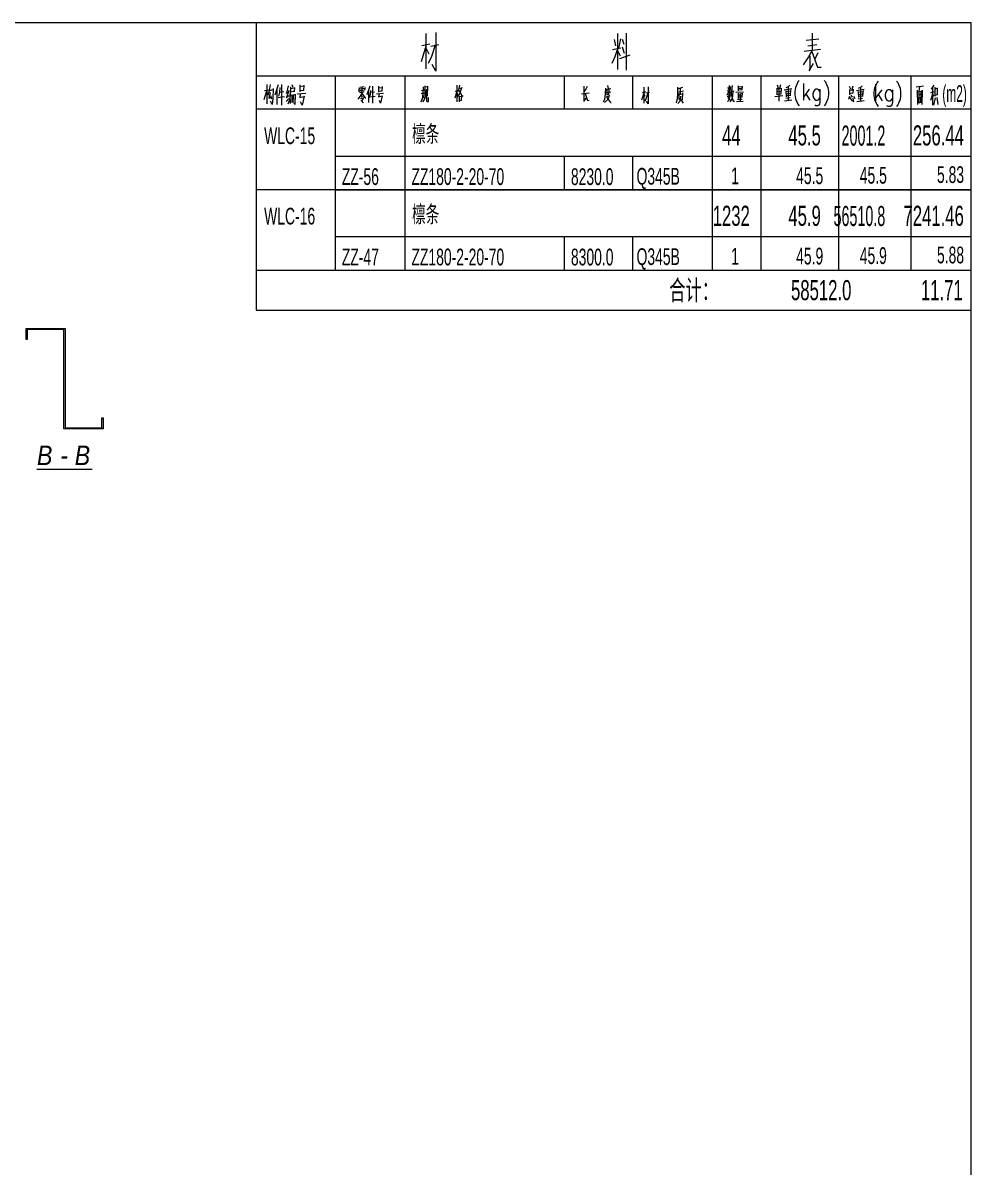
# Model space of a CAD drawing. Header units: millimetres. Extents: x 181 to 4047, y 165 to 2266.
# Drawn here: x 2731.4 to 2901.3, y 369.5 to 574.5 of the extents above; entities that cross this region are included whole.
import ezdxf

# ---------------------------------------------------------------- set-up
doc = ezdxf.new("R2010")
doc.units = ezdxf.units.MM
doc.linetypes.add('XKITLINE00', pattern=[0])
for name, color, linetype, lineweight in [('DrawingSheet', 5, 'Continuous', 0), ('OtherObjectType', 1, 'Continuous', 0), ('Part', 2, 'Continuous', 0)]:
    doc.layers.add(name, color=color, linetype=linetype, lineweight=lineweight)
doc.styles.add('Arial Italic', font='ariali.ttf')
doc.styles.add('宋体', font='arial.ttf')

msp = doc.modelspace()

# ---------------------------------------------------------------- linework, layer by layer
at = {"layer": 'DrawingSheet', "color": 5, "linetype": 'XKITLINE00', "lineweight": 0}
for p, q in [((2901.35, 574.51), (2317.35, 574.51)), ((2901.35, 164.51), (2901.35, 574.51))]:
    msp.add_line(p, q, dxfattribs=at)
at = {"layer": 'OtherObjectType', "color": 6, "linetype": 'XKITLINE00', "lineweight": 0}
for p, q in [((2773.19, 574.51), (2773.19, 559.03)), ((2773.19, 565.03), (2901.35, 565.03)), ((2787.35, 565.03), (2787.35, 559.03)), ((2799.83, 565.03), (2799.83, 559.03)), ((2828.39, 565.03), (2828.39, 559.03)), ((2840.63, 565.03), (2840.63, 559.03)), ((2854.91, 565.03), (2854.91, 559.03)), ((2863.67, 565.03), (2863.67, 559.03)), ((2877.59, 565.03), (2877.59, 559.03)), ((2890.55, 565.03), (2890.55, 559.03)), ((2773.19, 559.03), (2773.19, 550.63)), ((2901.35, 559.03), (2773.19, 559.03)), ((2787.35, 559.03), (2787.35, 550.63)), ((2799.83, 559.03), (2799.83, 550.63)), ((2854.91, 559.03), (2854.91, 550.63)), ((2863.67, 559.03), (2863.67, 550.63)), ((2877.59, 559.03), (2877.59, 550.63)), ((2890.55, 559.03), (2890.55, 550.63)), ((2773.19, 550.63), (2773.19, 544.63)), ((2787.35, 550.63), (2787.35, 544.63)), ((2787.35, 550.63), (2901.35, 550.63)), ((2799.83, 550.63), (2799.83, 544.63)), ((2828.39, 550.63), (2828.39, 544.63)), ((2840.63, 550.63), (2840.63, 544.63)), ((2854.91, 550.63), (2854.91, 544.63)), ((2863.67, 550.63), (2863.67, 544.63)), ((2877.59, 550.63), (2877.59, 544.63)), ((2890.55, 550.63), (2890.55, 544.63)), ((2773.19, 544.63), (2773.19, 536.23)), ((2901.35, 544.63), (2773.19, 544.63)), ((2787.35, 544.63), (2901.35, 544.63)), ((2787.35, 544.63), (2787.35, 536.23)), ((2799.83, 544.63), (2799.83, 536.23)), ((2854.91, 544.63), (2854.91, 536.23)), ((2863.67, 544.63), (2863.67, 536.23)), ((2877.59, 544.63), (2877.59, 536.23)), ((2890.55, 544.63), (2890.55, 536.23)), ((2773.19, 536.23), (2773.19, 530.23)), ((2787.35, 536.23), (2787.35, 530.23)), ((2787.35, 536.23), (2901.35, 536.23)), ((2799.83, 536.23), (2799.83, 530.23)), ((2828.39, 536.23), (2828.39, 530.23)), ((2840.63, 536.23), (2840.63, 530.23)), ((2854.91, 536.23), (2854.91, 530.23)), ((2863.67, 536.23), (2863.67, 530.23)), ((2877.59, 536.23), (2877.59, 530.23)), ((2890.55, 536.23), (2890.55, 530.23)), ((2773.19, 530.23), (2773.19, 523.03)), ((2773.19, 530.23), (2901.35, 530.23)), ((2787.35, 530.23), (2901.35, 530.23)), ((2773.19, 523.03), (2901.35, 523.03))]:
    msp.add_line(p, q, dxfattribs=at)
at = {"layer": 'OtherObjectType', "color": 2, "linetype": 'XKITLINE00', "lineweight": 0}
for p, q in [((2803.7, 566.25), (2803.7, 572.58)), ((2805.38, 572.78), (2805.38, 565.87)), ((2837.98, 572.58), (2837.98, 566.16)), ((2839.55, 566.02), (2839.55, 572.64)), ((2872.87, 572.64), (2872.87, 569.59)), ((2802.83, 567.58), (2803.7, 570.4)), ((2804.31, 570.72), (2802.92, 570.4)), ((2804.22, 568.92), (2803.7, 569.97)), ((2804.48, 570.34), (2805.94, 570.63)), ((2805.27, 570.49), (2804.6, 568.48)), ((2837.08, 569.73), (2838.59, 570.02)), ((2837.37, 571.53), (2837.6, 570.4)), ((2838.48, 571.68), (2838.16, 569.97)), ((2838.82, 571.59), (2839.09, 570.72)), ((2838.82, 570.2), (2839.14, 569.07)), ((2871.8, 571.39), (2874.04, 571.68)), ((2872.09, 570.4), (2873.72, 570.63)), ((2804.6, 568.48), (2804.05, 567.21)), ((2837.49, 568.4), (2836.97, 567.21)), ((2837.98, 569.88), (2837.49, 568.4)), ((2837.98, 569.59), (2838.42, 568.63)), ((2838.36, 568.11), (2840.22, 568.78)), ((2872.21, 568.4), (2871.25, 566.97)), ((2874.38, 569.73), (2871.42, 569.36)), ((2872.82, 569.5), (2872.21, 568.4)), ((2872.44, 568.63), (2872.44, 566.1)), ((2872.82, 569.36), (2873.83, 566.6)), ((2873.86, 569.15), (2873.31, 568.02)), ((2805.38, 565.87), (2804.77, 567.06)), ((2872.32, 565.93), (2873.11, 567.21)), ((2873.83, 566.6), (2874.5, 566.6))]:
    msp.add_line(p, q, dxfattribs=at)
at = {"layer": 'OtherObjectType', "color": 4, "linetype": 'XKITLINE00', "lineweight": 0}
for p, q in [((2870.31, 563.93), (2870.1, 563.48)), ((2870.53, 564.2), (2870.31, 563.93)), ((2875.02, 564.2), (2875.23, 563.93)), ((2875.23, 563.93), (2875.44, 563.48)), ((2884.48, 563.81), (2884.25, 563.36)), ((2884.7, 564.08), (2884.48, 563.81)), ((2887.99, 564.08), (2888.2, 563.81)), ((2888.2, 563.81), (2888.41, 563.36)), ((2774.63, 560.8), (2775.11, 562.31)), ((2775.44, 562.46), (2774.69, 562.31)), ((2775.11, 563.49), (2775.11, 560)), ((2775.11, 561.98), (2775.35, 561.67)), ((2775.38, 561.59), (2775.58, 562.38)), ((2775.52, 561.03), (2775.79, 562.06)), ((2775.58, 562.38), (2775.77, 563.49)), ((2775.58, 562.42), (2776.27, 562.58)), ((2776.27, 562.73), (2776.18, 560.95)), ((2777.16, 563.41), (2776.55, 561.59)), ((2776.93, 562.66), (2776.93, 559.91)), ((2777.38, 562.09), (2777.18, 561.38)), ((2777.46, 562.93), (2777.38, 562.09)), ((2777.4, 562.09), (2778.17, 562.21)), ((2777.76, 563.45), (2777.76, 559.79)), ((2778.56, 561.9), (2778.95, 562.09)), ((2778.95, 563.26), (2778.62, 561.94)), ((2779.06, 562.38), (2778.62, 561.15)), ((2779.33, 563.06), (2779.27, 561.42)), ((2780.05, 562.21), (2779.29, 562.09)), ((2779.33, 560.04), (2779.29, 561.75)), ((2779.33, 562.73), (2780.01, 562.85)), ((2779.62, 563.45), (2779.79, 562.99)), ((2780.05, 562.93), (2779.99, 562.21)), ((2780.17, 561.75), (2780.11, 559.87)), ((2780.55, 561.78), (2782.1, 561.94)), ((2781, 563.41), (2781, 562.13)), ((2781, 563.1), (2781.71, 563.23)), ((2781.77, 562.38), (2781, 562.31)), ((2781.11, 561.82), (2781, 561.15)), ((2781.77, 563.33), (2781.71, 562.38)), ((2791.66, 562.86), (2791.56, 562.24)), ((2791.64, 562.67), (2792.71, 562.82)), ((2791.74, 562.36), (2792.01, 562.43)), ((2791.74, 562.07), (2792.01, 562.12)), ((2791.76, 563), (2792.55, 563.13)), ((2792.18, 562.01), (2791.85, 561.41)), ((2792.15, 563.03), (2792.15, 562.11)), ((2792.15, 561.89), (2792.75, 561.08)), ((2792.28, 562.43), (2792.55, 562.49)), ((2792.28, 562.12), (2792.55, 562.2)), ((2792.73, 562.92), (2792.63, 562.43)), ((2793.56, 563.15), (2793.06, 561.64)), ((2793.36, 562.53), (2793.36, 560.25)), ((2793.61, 561.71), (2793.48, 561.11)), ((2793.69, 562.4), (2793.61, 561.71)), ((2793.77, 562.07), (2794.41, 562.16)), ((2794.06, 563.19), (2794.06, 560.15)), ((2794.76, 561.8), (2796.04, 561.93)), ((2795.13, 563.15), (2795.13, 562.11)), ((2795.13, 562.9), (2795.75, 562.96)), ((2795.77, 562.3), (2795.13, 562.24)), ((2795.22, 561.83), (2795.13, 561.27)), ((2795.77, 563.09), (2795.73, 562.3)), ((2803.37, 561.94), (2802.75, 561.82)), ((2802.81, 562.4), (2803.33, 562.5)), ((2803.1, 561.8), (2802.94, 560.91)), ((2803.15, 563.08), (2803.1, 561.8)), ((2803.46, 563.24), (2803.46, 561.47)), ((2803.95, 563.06), (2803.46, 563)), ((2803.72, 562.62), (2803.58, 561.42)), ((2803.91, 561.47), (2803.95, 563.2)), ((2809.14, 562.25), (2808.79, 561.05)), ((2808.85, 562.25), (2809.35, 562.38)), ((2809.14, 563.33), (2809.14, 560.39)), ((2809.14, 563.24), (2809.14, 560.35)), ((2809.14, 562.06), (2809.31, 561.65)), ((2809.62, 561.84), (2809.25, 561.24)), ((2809.66, 563.33), (2809.41, 562.21)), ((2809.54, 562.73), (2810.01, 562.85)), ((2809.58, 562.48), (2810.08, 561.45)), ((2809.76, 562.17), (2809.62, 561.84)), ((2810.05, 562.91), (2809.76, 562.17)), ((2831.51, 561.78), (2832.88, 561.97)), ((2831.95, 563.17), (2831.95, 560.52)), ((2832.3, 562.61), (2831.95, 562.15)), ((2832.15, 561.84), (2832.61, 560.62)), ((2832.53, 563.1), (2832.3, 562.61)), ((2835.77, 561.82), (2835.61, 560.81)), ((2835.81, 562.84), (2835.77, 561.82)), ((2835.81, 562.57), (2836.79, 562.75)), ((2835.83, 562.05), (2836.79, 562.17)), ((2836.08, 562.57), (2836.08, 561.59)), ((2836.08, 561.68), (2836.48, 561.74)), ((2836.15, 563.31), (2836.27, 562.77)), ((2836.43, 561.74), (2836.45, 562.61)), ((2842.31, 560.75), (2842.72, 562)), ((2842.99, 562.14), (2842.37, 562)), ((2842.72, 560.15), (2842.72, 562.97)), ((2842.93, 561.35), (2842.72, 561.81)), ((2843.04, 561.97), (2843.7, 562.1)), ((2843.39, 561.92), (2843.1, 561.03)), ((2843.45, 563.07), (2843.45, 559.99)), ((2848.74, 561.77), (2848.66, 560.98)), ((2848.75, 562.97), (2848.74, 561.77)), ((2849.61, 562.93), (2848.75, 562.64)), ((2848.81, 562.1), (2849.8, 562.33)), ((2848.97, 561.87), (2848.97, 560.79)), ((2849.55, 561.77), (2848.97, 561.64)), ((2849.24, 561.71), (2849.26, 562.7)), ((2849.59, 561.95), (2849.55, 560.75)), ((2857.96, 562.4), (2857.55, 561.51)), ((2857.63, 562.36), (2858.34, 562.5)), ((2857.72, 563.02), (2857.84, 562.56)), ((2857.94, 561.71), (2857.78, 561.01)), ((2857.96, 563.29), (2857.96, 561.76)), ((2857.96, 562.33), (2858.25, 561.9)), ((2858.21, 563.12), (2858.11, 562.46)), ((2858.38, 562.27), (2858.25, 561.65)), ((2858.3, 561.9), (2858.71, 560.49)), ((2858.46, 562.67), (2858.38, 562.27)), ((2858.38, 562.27), (2858.87, 562.36)), ((2858.52, 563.29), (2858.46, 562.67)), ((2858.65, 562.33), (2858.57, 561.47)), ((2859.19, 562.07), (2860.57, 562.17)), ((2859.58, 561.94), (2859.58, 561.05)), ((2859.58, 561.76), (2860.3, 561.84)), ((2859.6, 563.26), (2859.6, 562.31)), ((2859.6, 563.06), (2860.3, 563.12)), ((2859.6, 562.73), (2860.2, 562.79)), ((2860.3, 562.5), (2859.6, 562.44)), ((2859.93, 561.8), (2859.93, 560.49)), ((2860.32, 563.2), (2860.28, 562.5)), ((2860.32, 561.94), (2860.28, 561.2)), ((2866.54, 562.79), (2866.54, 561.63)), ((2867.29, 562.73), (2866.54, 562.61)), ((2866.54, 561.72), (2867.33, 561.82)), ((2866.61, 563.39), (2866.79, 562.83)), ((2866.63, 562.23), (2867.2, 562.28)), ((2866.92, 560.46), (2866.92, 562.65)), ((2867.2, 563.41), (2866.98, 562.73)), ((2867.31, 562.79), (2867.25, 561.82)), ((2867.83, 562.52), (2869.23, 562.73)), ((2868.55, 563.08), (2868.11, 562.88)), ((2868.12, 562.36), (2868.18, 561.24)), ((2868.16, 562.23), (2868.96, 562.32)), ((2868.22, 561.82), (2868.82, 561.9)), ((2868.84, 563.35), (2868.55, 563.08)), ((2868.55, 563.08), (2868.55, 560.6)), ((2869, 562.5), (2868.92, 561.57)), ((2869.89, 562.92), (2869.77, 562.21)), ((2869.77, 562.21), (2869.77, 561.64)), ((2870.1, 563.48), (2869.89, 562.92)), ((2871.28, 563.64), (2871.28, 560.64)), ((2872.34, 562.63), (2871.28, 561.2)), ((2871.71, 561.78), (2872.44, 560.64)), ((2873.1, 562.21), (2872.98, 561.78)), ((2872.98, 561.78), (2872.98, 561.49)), ((2873.31, 562.5), (2873.1, 562.21)), ((2873.53, 562.63), (2873.31, 562.5)), ((2873.84, 562.63), (2873.53, 562.63)), ((2874.05, 562.5), (2873.84, 562.63)), ((2874.26, 562.21), (2874.05, 562.5)), ((2874.26, 562.63), (2874.26, 560.35)), ((2875.44, 563.48), (2875.65, 562.92)), ((2875.65, 562.92), (2875.77, 562.21)), ((2875.77, 562.21), (2875.77, 561.64)), ((2879.51, 563.17), (2879.7, 562.71)), ((2879.53, 562.57), (2879.53, 561.6)), ((2879.53, 562.43), (2880.19, 562.53)), ((2880.15, 561.91), (2879.53, 561.82)), ((2880.13, 563.19), (2879.97, 562.53)), ((2880.19, 562.61), (2880.13, 561.91)), ((2880.81, 562.4), (2882.18, 562.61)), ((2881.52, 562.96), (2881.08, 562.76)), ((2881.1, 562.24), (2881.15, 561.12)), ((2881.12, 562.11), (2881.91, 562.2)), ((2881.19, 561.7), (2881.79, 561.78)), ((2881.81, 563.23), (2881.52, 562.96)), ((2881.52, 562.96), (2881.52, 560.48)), ((2881.97, 562.38), (2881.89, 561.45)), ((2884.04, 562.8), (2883.94, 562.09)), ((2883.94, 562.09), (2883.94, 561.52)), ((2884.25, 563.36), (2884.04, 562.8)), ((2884.23, 563.52), (2884.23, 560.52)), ((2885.32, 562.51), (2884.23, 561.08)), ((2886.05, 562.09), (2885.95, 561.66)), ((2886.26, 562.38), (2886.05, 562.09)), ((2886.48, 562.51), (2886.26, 562.38)), ((2886.81, 562.51), (2886.48, 562.51)), ((2887.02, 562.38), (2886.81, 562.51)), ((2887.23, 562.09), (2887.02, 562.38)), ((2887.23, 562.51), (2887.23, 560.23)), ((2888.41, 563.36), (2888.63, 562.8)), ((2888.63, 562.8), (2888.72, 562.09)), ((2888.72, 562.09), (2888.72, 561.52)), ((2892.8, 563.17), (2891.51, 562.97)), ((2891.69, 562.43), (2891.71, 559.87)), ((2892.63, 562.25), (2891.69, 562.09)), ((2891.98, 562.13), (2891.98, 560.25)), ((2892.05, 562.17), (2892.16, 563.09)), ((2892.32, 562.17), (2892.3, 560.29)), ((2892.57, 559.91), (2892.65, 562.47)), ((2894.11, 562.05), (2894.7, 562.21)), ((2894.65, 563.35), (2894.18, 562.63)), ((2894.45, 562.05), (2894.28, 561.33)), ((2894.45, 562.93), (2894.45, 559.79)), ((2894.45, 561.83), (2894.68, 561.37)), ((2894.82, 562.97), (2894.82, 561.37)), ((2894.82, 562.67), (2895.27, 562.81)), ((2895.29, 562.89), (2895.24, 561.63)), ((2775.91, 561.15), (2775.44, 560.99)), ((2776.06, 559.87), (2775.77, 560.51)), ((2776.02, 560.87), (2775.83, 561.42)), ((2776.18, 560.95), (2776.06, 559.87)), ((2777.13, 561.15), (2778.29, 561.3)), ((2779.06, 561.42), (2778.56, 561.11)), ((2778.56, 560.43), (2779.06, 560.95)), ((2779.16, 560.72), (2778.89, 559.96)), ((2779.27, 561.42), (2779.16, 560.72)), ((2779.33, 561.55), (2780.13, 561.67)), ((2779.51, 560.91), (2779.99, 560.99)), ((2779.6, 561.55), (2779.6, 560.24)), ((2779.84, 560.24), (2779.87, 561.63)), ((2780.11, 559.87), (2779.99, 560.2)), ((2781.77, 561.26), (2780.94, 561.11)), ((2781.44, 559.75), (2781.17, 560.39)), ((2781.79, 561.38), (2781.44, 559.75)), ((2791.85, 561.41), (2791.43, 560.87)), ((2791.93, 560.98), (2792.4, 561.08)), ((2791.95, 560.67), (2792.36, 560.21)), ((2792.05, 561.51), (2792.2, 561.21)), ((2792.45, 561.14), (2792.13, 560.48)), ((2792.75, 561.08), (2792.84, 561.08)), ((2793.54, 561.27), (2794.51, 561.41)), ((2795.77, 561.37), (2795.09, 561.23)), ((2795.49, 560.11), (2795.28, 560.63)), ((2795.8, 561.47), (2795.49, 560.11)), ((2802.94, 560.91), (2802.71, 560.31)), ((2803.33, 560.72), (2803.02, 560.35)), ((2803.06, 561.59), (2803.31, 561.03)), ((2803.58, 561.42), (2803.33, 560.72)), ((2803.73, 561.65), (2803.73, 560.58)), ((2803.73, 560.58), (2803.81, 560.45)), ((2803.81, 560.45), (2804.1, 560.45)), ((2804.1, 560.45), (2804.08, 561.15)), ((2809.56, 561.45), (2809.56, 560.35)), ((2809.56, 561.32), (2809.99, 561.38)), ((2809.56, 560.58), (2810.01, 560.66)), ((2809.99, 561.47), (2809.97, 560.66)), ((2810.08, 561.45), (2810.28, 561.45)), ((2832.3, 561.03), (2831.88, 560.43)), ((2832.61, 560.62), (2832.88, 560.66)), ((2835.61, 560.81), (2835.42, 560.29)), ((2835.63, 560.23), (2836.25, 560.79)), ((2836, 561.35), (2836.5, 561.45)), ((2836, 561.18), (2836.7, 560.23)), ((2836.25, 560.79), (2836.41, 561.08)), ((2836.41, 561.08), (2836.52, 561.55)), ((2836.7, 560.23), (2836.85, 560.23)), ((2843.1, 561.03), (2842.85, 560.47)), ((2843.45, 559.99), (2843.18, 560.51)), ((2848.66, 560.98), (2848.46, 560.19)), ((2849.06, 560.38), (2848.79, 560.09)), ((2849.2, 560.79), (2849.06, 560.38)), ((2849.28, 561.39), (2849.2, 560.79)), ((2849.32, 560.79), (2849.76, 560.13)), ((2857.63, 561.3), (2858.13, 561.47)), ((2857.92, 560.68), (2857.68, 560.41)), ((2857.78, 561.01), (2858.21, 560.68)), ((2858.07, 561.09), (2857.92, 560.68)), ((2858.17, 561.67), (2858.07, 561.09)), ((2858.44, 560.87), (2858.13, 560.35)), ((2858.57, 561.47), (2858.44, 560.87)), ((2858.71, 560.49), (2858.92, 560.49)), ((2859.27, 560.41), (2860.47, 560.51)), ((2859.5, 560.82), (2860.3, 560.87)), ((2860.3, 561.2), (2859.58, 561.15)), ((2859.68, 561.47), (2860.16, 561.51)), ((2866.19, 561.34), (2867.58, 561.49)), ((2869.23, 560.64), (2867.87, 560.5)), ((2868.92, 561.06), (2868.16, 560.97)), ((2869.02, 561.53), (2868.18, 561.43)), ((2869.77, 561.64), (2869.89, 560.93)), ((2869.89, 560.93), (2870.1, 560.35)), ((2870.1, 560.35), (2870.31, 559.92)), ((2870.31, 559.92), (2870.53, 559.63)), ((2872.98, 561.49), (2873.1, 561.06)), ((2873.1, 561.06), (2873.31, 560.77)), ((2873.31, 560.77), (2873.53, 560.64)), ((2873.53, 559.63), (2873.31, 559.79)), ((2873.53, 560.64), (2873.84, 560.64)), ((2873.84, 560.64), (2874.05, 560.77)), ((2874.05, 559.79), (2873.84, 559.63)), ((2874.05, 560.77), (2874.26, 561.06)), ((2874.16, 559.92), (2874.05, 559.79)), ((2874.26, 560.35), (2874.16, 559.92)), ((2875.23, 559.92), (2875.02, 559.63)), ((2875.44, 560.35), (2875.23, 559.92)), ((2875.65, 560.93), (2875.44, 560.35)), ((2875.77, 561.64), (2875.65, 560.93)), ((2879.51, 561.31), (2879.39, 560.83)), ((2879.51, 561.41), (2879.76, 560.85)), ((2879.76, 560.85), (2879.97, 560.58)), ((2879.78, 561.54), (2880.01, 561.18)), ((2879.97, 560.58), (2880.3, 560.42)), ((2880.3, 560.42), (2880.21, 561.02)), ((2880.26, 561.41), (2880.48, 560.94)), ((2882.18, 560.52), (2880.84, 560.38)), ((2881.89, 560.94), (2881.12, 560.85)), ((2881.99, 561.41), (2881.15, 561.31)), ((2883.94, 561.52), (2884.04, 560.81)), ((2884.04, 560.81), (2884.25, 560.23)), ((2884.25, 560.23), (2884.48, 559.8)), ((2884.48, 559.8), (2884.7, 559.51)), ((2884.66, 561.66), (2885.41, 560.52)), ((2885.95, 561.66), (2885.95, 561.37)), ((2885.95, 561.37), (2886.05, 560.94)), ((2886.05, 560.94), (2886.26, 560.65)), ((2886.26, 560.65), (2886.48, 560.52)), ((2886.48, 559.51), (2886.26, 559.67)), ((2886.48, 560.52), (2886.81, 560.52)), ((2886.81, 560.52), (2887.02, 560.65)), ((2887.02, 559.67), (2886.81, 559.51)), ((2887.02, 560.65), (2887.23, 560.94)), ((2887.14, 559.8), (2887.02, 559.67)), ((2887.23, 560.23), (2887.14, 559.8)), ((2888.2, 559.8), (2887.99, 559.51)), ((2888.41, 560.23), (2888.2, 559.8)), ((2888.63, 560.81), (2888.41, 560.23)), ((2888.72, 561.52), (2888.63, 560.81)), ((2891.71, 560.17), (2892.57, 560.33)), ((2892.23, 561.67), (2891.98, 561.59)), ((2891.98, 560.99), (2892.23, 561.09)), ((2894.28, 561.33), (2894.05, 560.63)), ((2894.92, 561.09), (2894.59, 559.75)), ((2895.27, 561.63), (2894.82, 561.51)), ((2895.2, 561.13), (2895.4, 559.87)), ((2873.84, 559.63), (2873.53, 559.63)), ((2886.81, 559.51), (2886.48, 559.51))]:
    msp.add_line(p, q, dxfattribs=at)
at = {"layer": 'OtherObjectType', "color": 1, "linetype": 'XKITLINE00', "lineweight": 0}
msp.add_line((2733.91, 494.53), (2743.79, 494.53), dxfattribs=at)
at = {"layer": 'Part', "color": 2, "linetype": 'XKITLINE00', "lineweight": 0}
for p, q in [((2731.95, 517.78), (2731.95, 519.78)), ((2731.95, 519.78), (2738.95, 519.78)), ((2738.75, 519.58), (2732.15, 519.58)), ((2732.15, 519.58), (2732.15, 517.78)), ((2738.75, 501.78), (2738.75, 519.58)), ((2738.95, 519.78), (2738.95, 501.98)), ((2732.15, 517.78), (2731.95, 517.78)), ((2745.55, 501.98), (2745.55, 503.78)), ((2745.55, 503.78), (2745.75, 503.78)), ((2745.75, 503.78), (2745.75, 501.78)), ((2745.75, 501.78), (2738.75, 501.78)), ((2738.95, 501.98), (2745.55, 501.98))]:
    msp.add_line(p, q, dxfattribs=at)

# ---------------------------------------------------------------- texts
at = {"layer": 'OtherObjectType', "color": 4, "style": '宋体'}
for s, height, width, p in [('(m2)', 3, 0.51, (2896.19, 560.35)), ('44', 3.6, 0.595, (2856.71, 552.55)), ('45.5', 3.6, 0.595, (2868.59, 552.55)), ('256.44', 3.6, 0.595, (2890.91, 552.55)), ('1232', 3.6, 0.595, (2855.03, 538.15)), ('45.9', 3.6, 0.595, (2868.59, 538.15)), ('7241.46', 3.6, 0.595, (2889.23, 538.15))]:
    msp.add_text(s, height=height, dxfattribs=dict(at, width=width)).set_placement(p)
at = {"layer": 'OtherObjectType', "color": 7, "style": '宋体', "width": 0.595}
for s, height, p in [('WLC-15', 3, (2774.63, 552.79)), ('檩条', 3, (2801.15, 553.15)), ('ZZ-56', 3, (2788.55, 545.47)), ('ZZ180-2-20-70', 3, (2801.03, 545.47)), ('8230.0', 3, (2829.62, 545.46)), ('Q345B', 3, (2841.38, 545.53)), ('1', 3, (2858.33, 545.59)), ('45.5', 3, (2869.99, 545.63)), ('45.5', 3, (2881.39, 545.71)), ('5.83', 3, (2895.23, 545.83)), ('WLC-16', 3, (2774.63, 538.39)), ('檩条', 3, (2801.15, 538.75)), ('ZZ-47', 3, (2788.55, 531.07)), ('ZZ180-2-20-70', 3, (2801.03, 531.07)), ('8300.0', 3, (2829.62, 531.06)), ('Q345B', 3, (2841.38, 531.13)), ('1', 3, (2858.33, 531.19)), ('45.9', 3, (2869.99, 531.23)), ('45.9', 3, (2881.39, 531.31)), ('5.88', 3, (2895.23, 531.43)), ('合计：', 3.6, (2847.23, 524.83))]:
    msp.add_text(s, height=height, dxfattribs=at).set_placement(p)
at = {"layer": 'OtherObjectType', "color": 6, "style": '宋体'}
for s, width, p in [('2001.2', 0.51, (2878.13, 552.52)), ('56510.8', 0.51, (2876.69, 538.12)), ('58512.0', 0.595, (2869.07, 524.83)), ('11.71', 0.595, (2892.35, 524.83))]:
    msp.add_text(s, height=3.6, dxfattribs=dict(at, width=width)).set_placement(p)
at = {"layer": 'OtherObjectType', "color": 1, "style": 'Arial Italic', "width": 0.85}
for s, p in [('B', (2733.91, 495.28)), ('B', (2740.68, 495.28)), ('-', (2738.08, 495.28))]:
    msp.add_text(s, height=3.5, dxfattribs=at).set_placement(p)

doc.saveas('drawing.dxf')
